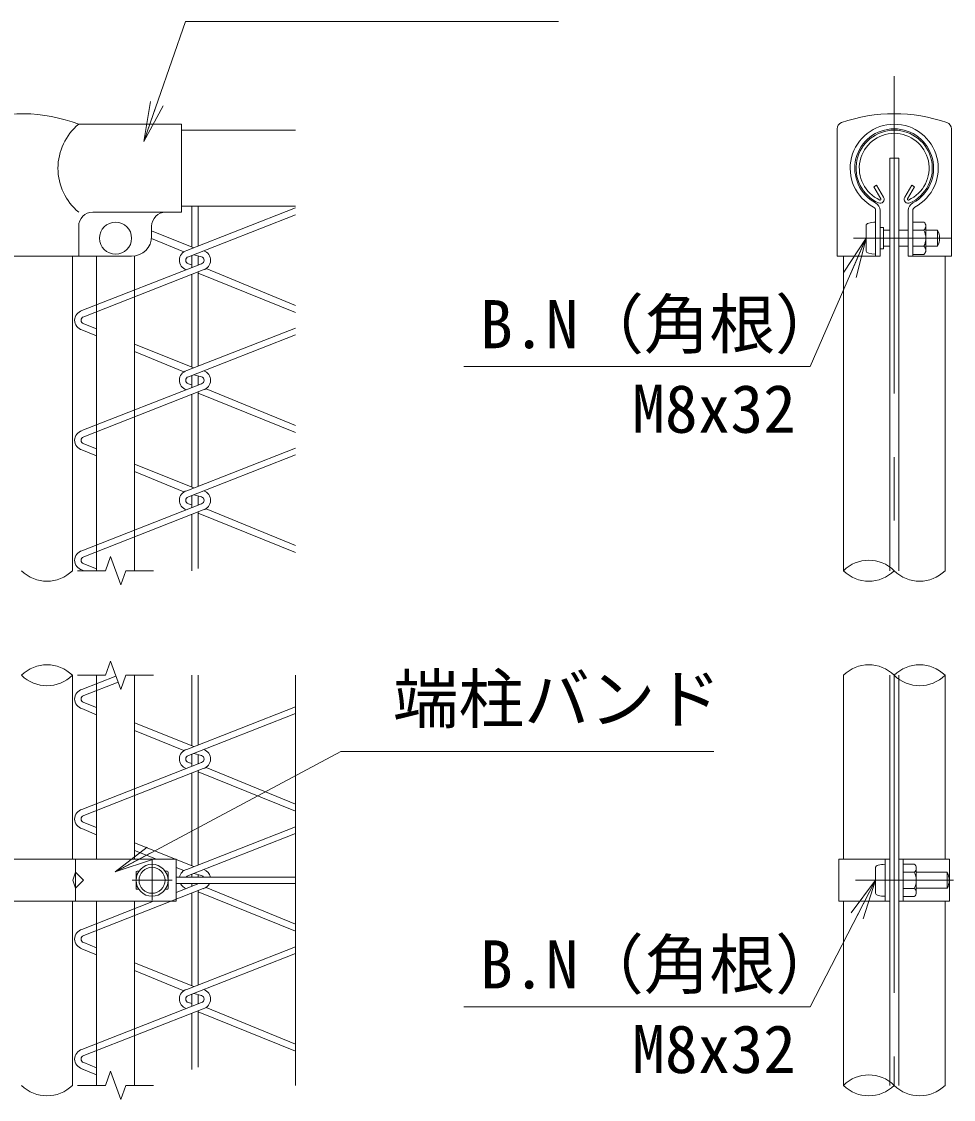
# Model space of a CAD drawing. Units: millimetres, scale not verified. Extents: x -4200 to 4200, y -2970 to 2970.
# Drawn here: x 1158 to 2089, y 620 to 1698 of the extents above; entities that cross this region are included whole.
import ezdxf
from ezdxf.enums import TextEntityAlignment as Align

# ---------------------------------------------------------------- set-up
doc = ezdxf.new("R2010")
doc.units = ezdxf.units.MM
doc.header["$LTSCALE"] = 10
doc.linetypes.add('USER1', pattern=[50.8, 31.75, -6.35, 6.35, -6.35])
for name, color, linetype, lineweight in [('0-0_D-BMK', 2, 'USER1', 13), ('0-1_D-STR1', 1, 'Continuous', 18), ('0-2_D-STR-DIM', 7, 'Continuous', 13), ('0-3_0', 7, 'Continuous', 18), ('0-4_Defpoints', 253, 'Continuous', 18), ('0-9_D-STR3', 3, 'Continuous', 13), ('0-A_D-STR-TXT', 7, 'Continuous', 13), ('0-B_D-STR2', 7, 'Continuous', 13)]:
    doc.layers.add(name, color=color, linetype=linetype, lineweight=lineweight)
doc.styles.add('ＭＳ ゴシック', font='')
doc.styles.get('ＭＳ ゴシック').set_extended_font_data('MS Gothic')

# ---------------------------------------------------------------- blocks, each defined once
blk = doc.blocks.new('_Open')
at = {"layer": '0-3_0'}
blk.add_line((-10, 1.667), (0, 0), dxfattribs=at)
blk.add_lwpolyline([(-10, -1.667), (0, 0), (-10, 0)], dxfattribs=at)

msp = doc.modelspace()

# ---------------------------------------------------------------- linework, layer by layer
at = {"layer": '0-0_D-BMK'}
for p, q in [((2030.21, 1643.12), (2030.21, 1148.57)), ((1989.55, 1481.02), (2087.31, 1481.02)), ((2030.21, 1044.01), (2030.21, 634.01)), ((1288.31, 859), (1288.31, 819)), ((1268.31, 839), (1308.31, 839)), ((1991.65, 839.01), (2089.41, 839.01))]:
    msp.add_line(p, q, dxfattribs=at)
at = {"layer": '0-1_D-STR1'}
for p, q in [((1317.91, 1589), (1431.64, 1589)), ((2009.85, 1532.49), (2012.62, 1534.1)), ((2016.86, 1520.34), (2009.85, 1532.49)), ((2019.64, 1521.94), (2012.62, 1534.1)), ((2040.78, 1521.94), (2047.8, 1534.1)), ((2043.56, 1520.34), (2050.58, 1532.49)), ((2050.58, 1532.49), (2047.8, 1534.1)), ((1317.91, 1513), (1431.64, 1513)), ((1208.71, 1463), (1208.71, 1148.57)), ((1979.41, 1463), (1979.41, 1148.57)), ((2081.01, 1463), (2081.01, 1148.57)), ((1208.71, 1044.01), (1208.71, 860)), ((1979.41, 1044.01), (1979.41, 860.01)), ((2081.01, 1044.01), (2081.01, 860.01)), ((1208.71, 818), (1208.71, 634.01)), ((1979.41, 818.01), (1979.41, 634.01)), ((2081.01, 818.01), (2081.01, 634.01))]:
    msp.add_line(p, q, dxfattribs=at)
for centre, radius, start, end in [((2030.21, 1551), 38.1, 294.32478, 245.67522), ((2030.21, 1551), 34.89, 294.32478, 245.67522), ((2016.17, 1519.93), 4.01, 245.67522, 30), ((2016.17, 1519.93), 0.802, 245.67522, 30), ((2044.25, 1519.93), 4.01, 150, 294.32478), ((2044.25, 1519.93), 0.802, 150, 294.32478)]:
    msp.add_arc(centre, radius, start, end, dxfattribs=at)
at = {"layer": '0-2_D-STR-DIM'}
for points in [[(1289.91, 1148.57), (1262.17, 1148.57), (1257.04, 1134.47), (1246.78, 1162.66), (1241.65, 1148.57), (1213.91, 1148.57)], [(1289.91, 1044.01), (1262.17, 1044.01), (1257.04, 1029.91), (1246.78, 1058.1), (1241.65, 1044.01), (1213.91, 1044.01)], [(1289.91, 634.01), (1262.17, 634.01), (1257.04, 619.91), (1246.78, 648.1), (1241.65, 634.01), (1213.91, 634.01)]]:
    msp.add_lwpolyline(points, dxfattribs=at)
for centre, start, end in [((2004.81, 1123.01), 45.18146, 134.81854), ((1183.31, 1174.13), 225.18146, 314.81854), ((2004.81, 1174.13), 225.18146, 314.81854), ((2055.61, 1174.13), 225.18146, 314.81854), ((1183.31, 1018.45), 45.18146, 134.81854), ((2004.81, 1018.45), 45.18146, 134.81854), ((2055.61, 1018.45), 45.18146, 134.81854), ((1183.31, 1069.57), 225.18146, 314.81854), ((2055.61, 1069.57), 225.18146, 314.81854), ((2004.81, 608.45), 45.18146, 134.81854), ((1183.31, 659.57), 225.18146, 314.81854), ((2004.81, 659.57), 225.18146, 314.81854), ((2055.61, 659.57), 225.18146, 314.81854)]:
    msp.add_arc(centre, 36.03, start, end, dxfattribs=at)
at = {"layer": '0-4_Defpoints'}
msp.add_line((1431.64, 1044.01), (1431.64, 634.01), dxfattribs=at)
at = {"layer": '0-9_D-STR3'}
for p, q in [((1317.91, 1595), (1215.01, 1595)), ((1317.91, 1595), (1317.91, 1507)), ((2087.31, 1590.38), (2087.31, 1463)), ((2025.71, 1561), (2034.71, 1561)), ((2025.71, 1561), (2025.71, 1148.57)), ((2034.71, 1561), (2034.71, 1148.57)), ((1317.91, 1507), (1229.01, 1507)), ((2011.61, 1508.65), (2011.61, 1463)), ((2016.21, 1508.65), (2016.21, 1463)), ((2044.21, 1508.65), (2044.21, 1463)), ((2048.81, 1508.65), (2048.81, 1463)), ((1215.01, 1463), (1215.01, 1493)), ((1287.91, 1493), (1287.91, 1483)), ((2002.01, 1468.02), (2002.01, 1494.02)), ((2019.61, 1491.66), (2016.21, 1491.66)), ((2019.61, 1470.38), (2019.61, 1491.66)), ((2019.61, 1489.02), (2025.71, 1489.02)), ((2034.71, 1489.02), (2044.21, 1489.02)), ((2059.81, 1497.22), (2048.81, 1497.22)), ((2059.81, 1489.12), (2048.81, 1489.12)), ((2061.81, 1469.19), (2061.81, 1493.1)), ((2061.81, 1489.02), (2073.61, 1489.02)), ((2073.61, 1473.02), (2073.61, 1489.02)), ((2019.61, 1470.38), (2016.21, 1470.38)), ((2019.61, 1473.02), (2025.71, 1473.02)), ((2034.71, 1473.02), (2044.21, 1473.02)), ((2059.81, 1472.92), (2048.81, 1472.92)), ((2061.81, 1473.02), (2073.61, 1473.02)), ((1100.81, 1463), (1215.01, 1463)), ((1215.01, 1463), (1267.91, 1463)), ((1232.91, 1463), (1232.91, 1148.57)), ((1270.91, 1463), (1270.91, 1148.57)), ((2044.21, 1463), (2087.31, 1463)), ((2059.81, 1464.82), (2048.81, 1464.82)), ((1232.91, 1044.01), (1232.91, 860)), ((1270.91, 1044.01), (1270.91, 860)), ((2025.71, 1044.01), (2025.71, 634.01)), ((2034.71, 1044.01), (2034.71, 634.01)), ((1102.91, 860), (1312.31, 860)), ((1211.96, 818), (1211.96, 860)), ((1312.31, 860), (1312.31, 818)), ((1974.81, 860.01), (2025.71, 860.01)), ((2011.51, 852.01), (2011.51, 826.01)), ((2021.11, 860.01), (2021.11, 818.01)), ((2021.11, 855.01), (2021.11, 823.01)), ((2021.11, 851.41), (2021.11, 826.61)), ((2034.71, 860.01), (2085.61, 860.01)), ((2039.31, 860.01), (2039.31, 818.01)), ((2050.31, 855.21), (2039.31, 855.21)), ((2039.31, 855.21), (2039.31, 822.81)), ((2039.31, 851.41), (2039.31, 826.61)), ((2085.61, 860.01), (2085.61, 818.01)), ((1272.31, 847), (1272.31, 831)), ((1273.31, 848), (1275.08, 848)), ((1301.54, 848), (1303.31, 848)), ((1304.31, 847), (1304.31, 831)), ((2050.31, 847.11), (2039.31, 847.11)), ((2052.31, 850.84), (2052.31, 826.93)), ((2052.31, 847.01), (2083.11, 847.01)), ((2083.11, 847.01), (2083.11, 831.01)), ((1273.31, 830), (1275.08, 830)), ((1301.54, 830), (1303.31, 830)), ((2050.31, 830.91), (2039.31, 830.91)), ((2052.31, 831.01), (2083.11, 831.01)), ((2050.31, 822.81), (2039.31, 822.81)), ((1102.91, 818), (1312.31, 818)), ((1232.91, 818), (1232.91, 634.01)), ((1270.91, 818), (1270.91, 634.01)), ((2034.71, 818.01), (2085.61, 818.01))]:
    msp.add_line(p, q, dxfattribs=at)
for points in [[(1973.11, 1590.39), (1973.11, 1463), (2016.21, 1463)], [(1974.81, 860.01), (1974.81, 818.01), (2025.71, 818.01)]]:
    msp.add_lwpolyline(points, dxfattribs=at)
msp.add_lwpolyline([(1211.96, 847), (1209.31, 839), (1211.96, 831), (1219.96, 839)], close=True, dxfattribs=at)
for centre, radius in [((1251.91, 1481), 16), ((1288.31, 839), 16), ((1288.31, 839), 13)]:
    msp.add_circle(centre, radius, dxfattribs=at)
for centre, radius, start, end in [((1157.91, 1445.53), 160, 69.0916, 109.22051), ((1979.71, 1590.39), 6.6, 109.21688, 180), ((2030.2, 1445.53), 160, 70.77586, 109.21688), ((2080.71, 1590.38), 6.6, 0, 70.77586), ((1251.4, 1551), 57.1, 129.59418, 230.40582), ((2030.21, 1551), 44, 298.0884, 241.9116), ((2030.21, 1551), 39.4, 298.0884, 241.9116), ((2007.61, 1508.65), 4, 0, 61.9116), ((2007.61, 1508.65), 8.6, 0, 61.9116), ((2052.81, 1508.65), 8.6, 118.0884, 180), ((2052.81, 1508.65), 4, 118.0884, 180), ((1229.01, 1493), 14, 90, 180), ((1301.91, 1493), 14, 90, 180), ((2056.71, 1493.17), 5.1, 307.42505, 52.57495), ((2044.41, 1481.02), 17.4, 332.26063, 27.73937), ((2058.61, 1481.02), 17, 331.92751, 28.07249), ((1267.91, 1483), 20, 270, 0), ((2056.74, 1468.87), 5.08, 307.21089, 52.78911), ((2047.24, 851.16), 5.08, 307.21089, 52.78911), ((1273.31, 847), 1, 90, 180), ((1303.31, 847), 1, 0, 90), ((2034.91, 839.01), 17.4, 332.26063, 27.73937), ((2068.11, 839.01), 17, 331.92751, 28.07249), ((1273.31, 831), 1, 180, 270), ((1303.31, 831), 1, 270, 0), ((2047.21, 826.86), 5.1, 307.42505, 52.57495)]:
    msp.add_arc(centre, radius, start, end, dxfattribs=at)
for centre, start_param, end_param in [((2011.61, 1494.02), 1.5707963, 3.1415927), ((2011.61, 1468.02), 3.1415927, 4.712389), ((2021.11, 852.01), 1.5707963, 3.1415927), ((2021.11, 826.01), 3.1415927, 4.712389)]:
    msp.add_ellipse(centre, major_axis=(9.6, 0), ratio=0.3125, start_param=start_param, end_param=end_param, dxfattribs=at)
at = {"layer": '0-A_D-STR-TXT'}
for points in [[(1694.49, 1697.64), (1321.74, 1697.64), (1280.75, 1579.56)], [(1600, 1352.66), (1946.07, 1352.66), (2001.21, 1479.16)], [(1849.91, 967.82), (1476.91, 967.82), (1253.08, 848.28)], [(1600, 712.49), (1946.07, 712.49), (2010.59, 837.23)]]:
    msp.add_lwpolyline(points, dxfattribs=at)
at = {"layer": '0-B_D-STR2'}
for p, q in [((1322.95, 1468.59), (1431.64, 1511.24)), ((1328.03, 1472.17), (1328.03, 1513)), ((1334.43, 1473.09), (1334.43, 1513)), ((1324.66, 1462.42), (1431.64, 1504.4)), ((1287.91, 1488.26), (1330.03, 1471.37)), ((1287.77, 1480.67), (1320.15, 1467.32)), ((1218.3, 1408.59), (1337.79, 1455.48)), ((1328.03, 1454.55), (1324.66, 1455.48)), ((1328.03, 1451.65), (1328.03, 1463.36)), ((1330.11, 1464.56), (1337.79, 1462.42)), ((1334.43, 1454.55), (1334.43, 1463.36)), ((1220.01, 1402.42), (1339.51, 1449.32)), ((1328.03, 1352.17), (1328.03, 1444.81)), ((1334.43, 1353.09), (1334.43, 1447.32)), ((1431.64, 1406.79), (1334.43, 1446.13)), ((1431.64, 1413.75), (1342.3, 1450.58)), ((1220.01, 1395.48), (1232.91, 1390.31)), ((1322.95, 1348.59), (1431.64, 1391.24)), ((1218.3, 1389.32), (1232.91, 1383.29)), ((1324.66, 1342.42), (1431.64, 1384.4)), ((1270.91, 1375.08), (1330.03, 1351.37)), ((1270.91, 1367.63), (1320.15, 1347.32)), ((1328.03, 1331.65), (1328.03, 1343.36)), ((1330.11, 1344.56), (1337.79, 1342.42)), ((1334.43, 1334.55), (1334.43, 1343.36)), ((1218.3, 1288.59), (1337.79, 1335.48)), ((1220.01, 1282.42), (1339.51, 1329.32)), ((1328.03, 1334.55), (1324.66, 1335.48)), ((1334.43, 1233.09), (1334.43, 1327.32)), ((1431.64, 1286.79), (1334.43, 1326.13)), ((1431.64, 1293.75), (1342.3, 1330.58)), ((1328.03, 1232.17), (1328.03, 1324.81)), ((1220.01, 1275.48), (1232.91, 1270.31)), ((1218.3, 1269.32), (1232.91, 1263.29)), ((1322.95, 1228.59), (1431.64, 1271.24)), ((1324.66, 1222.42), (1431.64, 1264.4)), ((1270.91, 1255.08), (1330.03, 1231.37)), ((1270.91, 1247.63), (1320.15, 1227.32)), ((1328.03, 1211.65), (1328.03, 1223.74)), ((1330.11, 1224.56), (1337.79, 1222.42)), ((1334.43, 1214.16), (1334.43, 1223.36)), ((1218.3, 1168.59), (1337.79, 1215.48)), ((1220.01, 1162.42), (1339.51, 1209.32)), ((1328.03, 1214.55), (1324.66, 1215.48)), ((1334.43, 1150.91), (1334.43, 1207.32)), ((1431.64, 1173.75), (1342.3, 1210.58)), ((1328.03, 1148.49), (1328.03, 1204.81)), ((1431.64, 1166.79), (1334.43, 1206.13)), ((1220.01, 1155.48), (1232.91, 1150.31)), ((1218.3, 1149.32), (1220.12, 1148.57)), ((1218.3, 1029.93), (1252.19, 1043.23)), ((1220.01, 1023.76), (1254.37, 1037.24)), ((1328.03, 973.51), (1328.03, 1044.01)), ((1334.43, 974.43), (1334.43, 1044.01)), ((1220.01, 1016.82), (1232.91, 1011.65)), ((1218.3, 1010.66), (1232.91, 1004.63)), ((1322.95, 969.93), (1431.64, 1012.58)), ((1324.66, 963.76), (1431.64, 1005.74)), ((1270.91, 996.41), (1330.03, 972.7)), ((1270.91, 988.96), (1320.15, 968.66)), ((1328.03, 952.99), (1328.03, 964.69)), ((1330.11, 965.89), (1337.79, 963.76)), ((1334.43, 955.89), (1334.43, 964.69)), ((1218.3, 909.93), (1337.79, 956.82)), ((1220.01, 903.76), (1339.51, 950.66)), ((1328.03, 955.89), (1324.66, 956.82)), ((1334.43, 854.43), (1334.43, 948.66)), ((1431.64, 915.09), (1342.3, 951.92)), ((1328.03, 853.51), (1328.03, 946.15)), ((1431.64, 908.13), (1334.43, 947.47)), ((1220.01, 896.82), (1232.91, 891.65)), ((1218.3, 890.66), (1232.91, 884.63)), ((1322.95, 849.93), (1431.64, 892.58)), ((1324.66, 843.76), (1431.64, 885.74)), ((1270.91, 876.41), (1330.03, 852.7)), ((1270.91, 868.96), (1292.66, 860)), ((1312.31, 851.89), (1320.15, 848.66)), ((1431.64, 842.2), (1312.31, 842.2)), ((1328.03, 842.2), (1328.03, 845.08)), ((1330.11, 845.89), (1337.79, 843.76)), ((1334.43, 842.2), (1334.43, 844.69)), ((1220.01, 783.76), (1339.51, 830.66)), ((1431.64, 835.8), (1312.31, 835.8)), ((1312.31, 826.82), (1335.18, 835.8)), ((1328.03, 832.99), (1328.03, 835.8)), ((1334.43, 835.5), (1334.43, 835.8)), ((1431.64, 795.09), (1342.3, 831.92)), ((1328.03, 733.51), (1328.03, 826.15)), ((1334.43, 734.43), (1334.43, 828.66)), ((1431.64, 788.13), (1334.43, 827.47)), ((1218.3, 789.93), (1289.82, 818)), ((1220.01, 776.82), (1232.91, 771.65)), ((1218.3, 770.66), (1232.91, 764.63)), ((1322.95, 729.93), (1431.64, 772.58)), ((1324.66, 723.76), (1431.64, 765.74)), ((1270.91, 756.41), (1330.03, 732.7)), ((1270.91, 748.96), (1320.15, 728.66)), ((1328.03, 712.99), (1328.03, 725.08)), ((1330.11, 725.89), (1337.79, 723.76)), ((1334.43, 715.5), (1334.43, 724.69)), ((1218.3, 669.93), (1337.79, 716.82)), ((1328.03, 715.89), (1324.66, 716.82)), ((1431.64, 675.09), (1342.3, 711.92)), ((1220.01, 663.76), (1339.51, 710.66)), ((1328.03, 649.82), (1328.03, 706.15)), ((1334.43, 652.24), (1334.43, 708.66)), ((1431.64, 668.13), (1334.43, 707.47)), ((1218.3, 650.66), (1220.32, 649.82)), ((1218.3, 650.66), (1232.91, 644.63)), ((1220.01, 656.82), (1232.91, 651.65))]:
    msp.add_line(p, q, dxfattribs=at)
for centre, radius, start, end in [((1325.63, 1458.95), 10, 105.52411, 251.53809), ((1336.83, 1458.95), 10, 285.52411, 71.5381), ((1325.63, 1458.95), 3.6, 105.52411, 254.47589), ((1336.83, 1458.95), 3.6, 285.52411, 74.47589), ((1220.98, 1398.95), 10, 105.52411, 254.47589), ((1220.98, 1398.95), 3.6, 105.52411, 254.47589), ((1325.63, 1338.95), 10, 105.52411, 251.53809), ((1336.83, 1338.95), 10, 285.52411, 71.5381), ((1325.63, 1338.95), 3.6, 105.52411, 254.47589), ((1336.83, 1338.95), 3.6, 285.52411, 74.47589), ((1220.98, 1278.95), 10, 105.52411, 254.47589), ((1220.98, 1278.95), 3.6, 105.52411, 254.47589), ((1325.63, 1218.95), 10, 105.52411, 251.53809), ((1325.63, 1218.95), 3.6, 105.52411, 254.47589), ((1336.83, 1218.95), 3.6, 285.52411, 74.47589), ((1336.83, 1218.95), 10, 285.52411, 71.5381), ((1220.98, 1158.95), 10, 105.52411, 254.47589), ((1220.98, 1158.95), 3.6, 105.52411, 254.47589), ((1220.98, 1020.29), 10, 105.52411, 254.47589), ((1220.98, 1020.29), 3.6, 105.52411, 254.47589), ((1325.63, 960.29), 10, 105.52411, 251.53809), ((1325.63, 960.29), 3.6, 105.52411, 254.47589), ((1336.83, 960.29), 3.6, 285.52411, 74.47589), ((1336.83, 960.29), 10, 285.52411, 71.5381), ((1220.98, 900.29), 10, 105.52411, 254.47589), ((1220.98, 900.29), 3.6, 105.52411, 254.47589), ((1325.63, 840.29), 10, 105.52411, 169.01301), ((1325.63, 840.29), 3.6, 105.52411, 148.03466), ((1336.83, 840.29), 3.6, 31.96534, 74.47589), ((1336.83, 840.29), 10, 10.987, 71.5381), ((1325.63, 840.29), 10, 206.70608, 251.53809), ((1325.63, 840.29), 10, 206.70609, 251.53809), ((1336.83, 840.29), 10, 285.52411, 333.29392), ((1220.98, 780.29), 10, 105.52411, 254.47589), ((1220.98, 780.29), 3.6, 105.52411, 254.47589), ((1325.63, 720.29), 10, 105.52411, 251.53809), ((1325.63, 720.29), 3.6, 105.52411, 254.47589), ((1336.83, 720.29), 3.6, 285.52411, 74.47589), ((1336.83, 720.29), 10, 285.52411, 71.5381), ((1220.98, 660.29), 10, 105.52411, 254.47589), ((1220.98, 660.29), 3.6, 105.52411, 254.47589)]:
    msp.add_arc(centre, radius, start, end, dxfattribs=at)

# ---------------------------------------------------------------- block references
at = {"layer": '0-A_D-STR-TXT', "xscale": 4, "yscale": 4}
for p, rotation in [((1280.1, 1577.67), 250.85798), ((2002.01, 1481), 66.44646), ((1251.32, 847.34), 208.10586), ((2011.51, 839.01), 62.64819)]:
    msp.add_blockref('_Open', p, dxfattribs=dict(at, rotation=rotation))

# ---------------------------------------------------------------- texts
at = {"layer": '0-A_D-STR-TXT', "style": 'ＭＳ ゴシック'}
for s, p in [('B.N（角根）', (1616.24, 1356.59)), ('M8x32', (1768.32, 1272.02)), ('端柱バンド', (1529.1, 981.93)), ('B.N（角根）', (1616.24, 716.43)), ('M8x32', (1768.32, 631.85))]:
    msp.add_text(s, height=48.09, dxfattribs=at).set_placement(p, align=Align.BOTTOM_LEFT)

doc.saveas('drawing.dxf')
